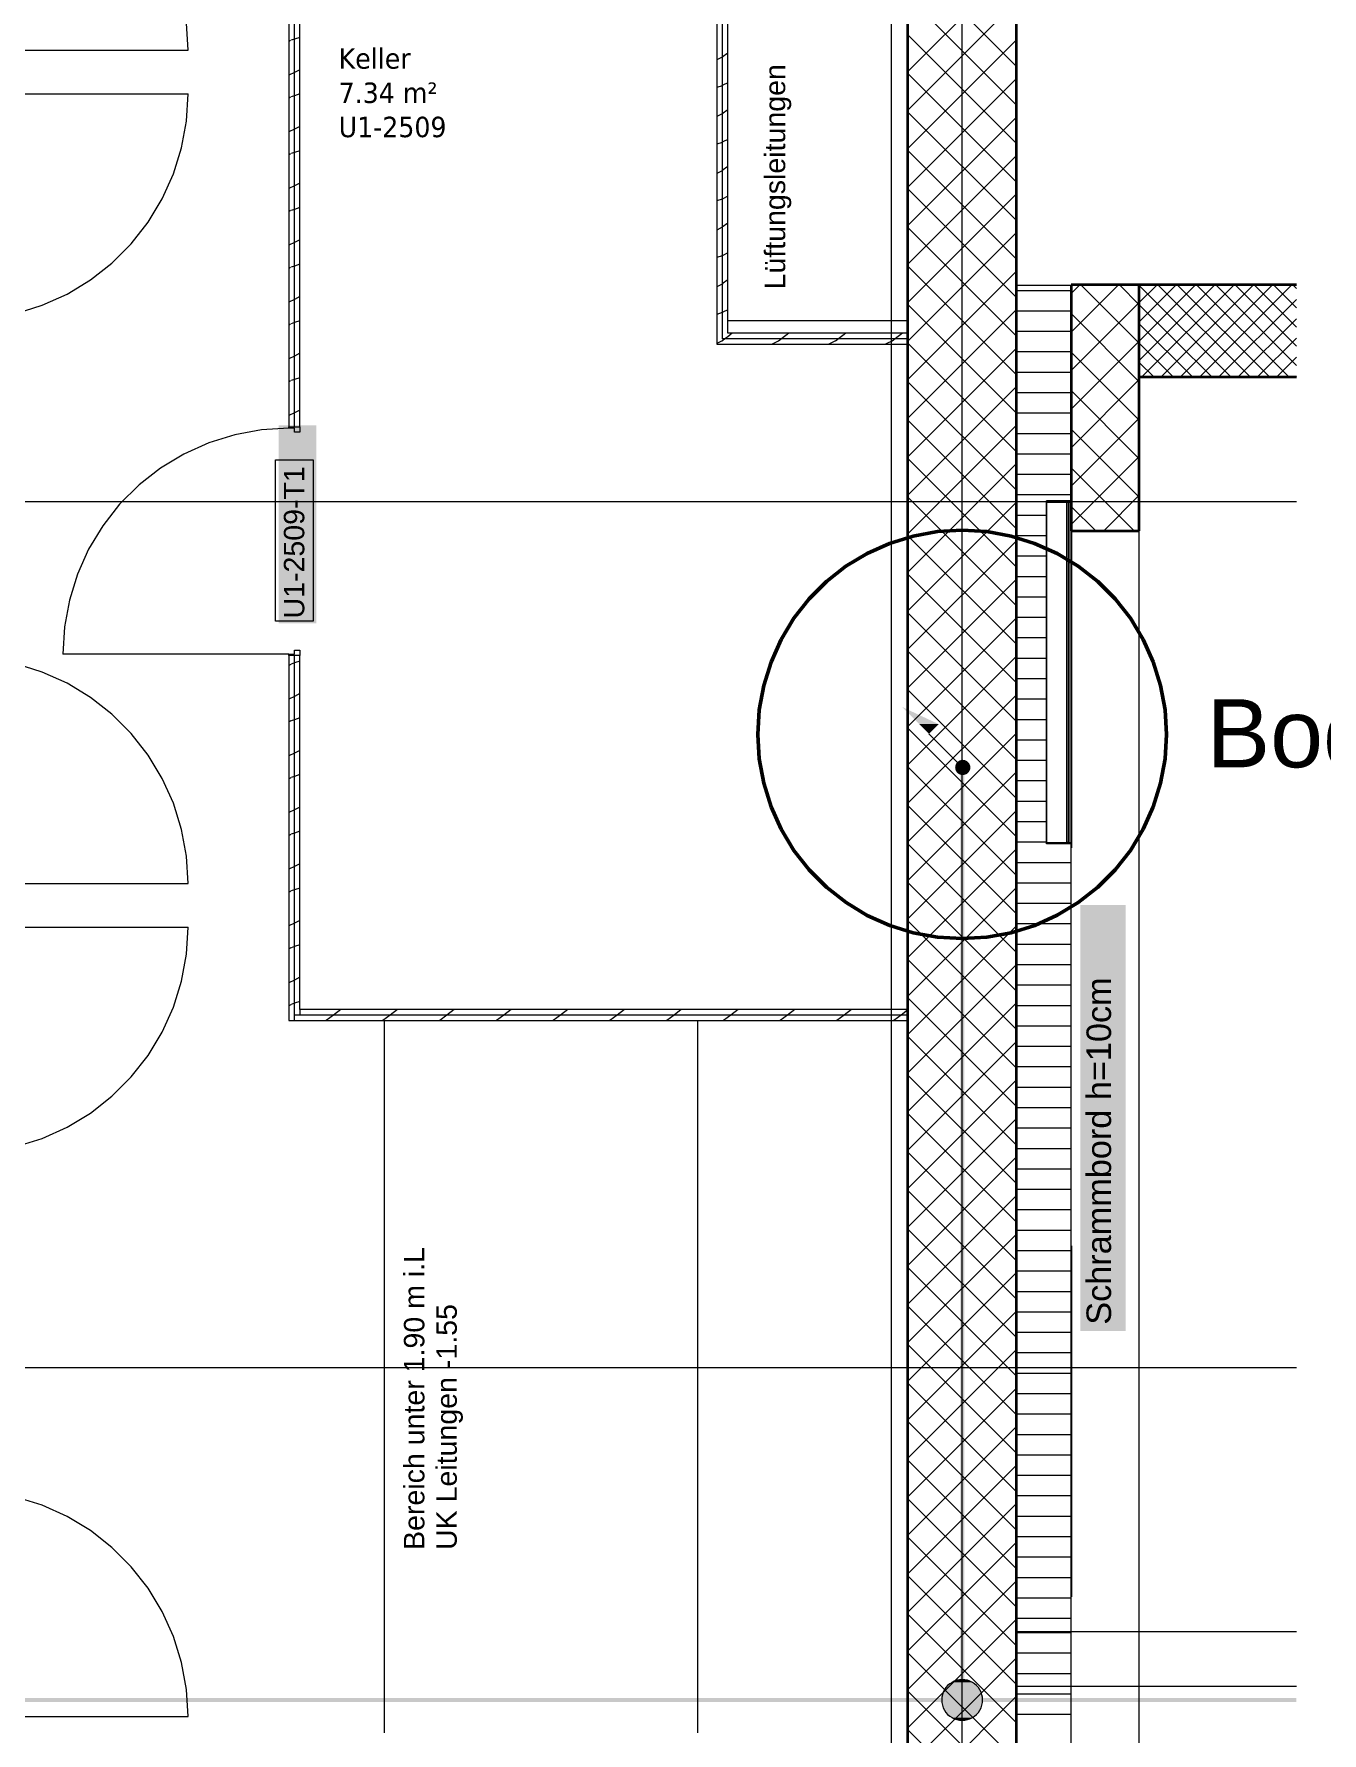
# Model space of a CAD drawing. Extents: x -1067 to 23308, y -6822 to 57810.
# Drawn here: x 106.2 to 200.7, y -101.1 to 23.7 of the extents above; entities that cross this region are included whole.
import ezdxf
from ezdxf.lldxf.tags import DXFTag

# ---------------------------------------------------------------- set-up
doc = ezdxf.new("R2010")
doc.units = 0
doc.layers.get('0').update_dxf_attribs({"lineweight": 13})
for name, color, linetype, lineweight in [('A-AREA-____-IDEN', 7, 'Continuous', 5), ('A-DETL-____-THIN', 7, 'Continuous', 9), ('A-DOOR-____-IDEN', 7, 'Continuous', 5), ('A-DOOR-FRAM-MCUT', 7, 'Continuous', 9), ('A-DOOR-OPNG-OTLN', 7, 'Continuous', 9), ('A-FLOR-____-MCUT', 7, 'Continuous', 35), ('A-FLOR-____-OTLN', 7, 'Continuous', 9), ('A-FLOR-____-OVHD', 7, 'Strichpunkt - Fein', 9), ('A-WALL-____-MCUT', 7, 'Continuous', 35), ('A-WALL-____-PATT', 7, 'Continuous', 35), ('A-WALL-FNSH-MCUT', 7, 'Continuous', 35), ('E-LITE-EQPM-OTLN', 7, 'Continuous', 9), ('S-COLS-____-MCUT', 7, 'Continuous', 35), ('S-COLS-____-OTLN', 7, 'Continuous', 9), ('S-GRID-____-OTLN', 7, 'Continuous', 5), ('Text', 7, 'Continuous', 5)]:
    doc.layers.add(name, color=color, linetype=linetype, lineweight=lineweight)
for name, color, linetype, lineweight, true_color in [('A-DETL-____-OTLN', 5, 'Continuous', 9, 0x0000ff), ('EL01_WAN_Blitzschutz Text', 1, 'Continuous', 13, 0xff0000), ('EL01_WAN_Leitung_Potentialausgleich', 1, 'fein_strichliert', 13, 0xff0000)]:
    doc.layers.add(name, color=color, linetype=linetype, lineweight=lineweight, true_color=true_color)
doc.styles.get("Standard").update_dxf_attribs({"font": 'arial.ttf'})
tags = doc.linetypes.add('_Rasterlinie_', pattern=[0.375, 0.2, -0.05, 0.075, -0.05]).pattern_tags.tags
tags[10:11] = [DXFTag(74, 4), DXFTag(75, 0), DXFTag(340, '0'), DXFTag(46, 1.0), DXFTag(50, 0.0), DXFTag(44, 0.0), DXFTag(45, 0.0)]
tags[8:9] = [DXFTag(74, 4), DXFTag(75, 0), DXFTag(340, '0'), DXFTag(46, 1.0), DXFTag(50, 0.0), DXFTag(44, 0.0), DXFTag(45, 0.0)]
tags[6:7] = [DXFTag(74, 4), DXFTag(75, 0), DXFTag(340, '0'), DXFTag(46, 1.0), DXFTag(50, 0.0), DXFTag(44, 0.0), DXFTag(45, 0.0)]
tags[4:5] = [DXFTag(74, 4), DXFTag(75, 0), DXFTag(340, '0'), DXFTag(46, 1.0), DXFTag(50, 0.0), DXFTag(44, 0.0), DXFTag(45, 0.0)]
tags = doc.linetypes.add('fein_strichliert', pattern=[4, 1, -2, 1]).pattern_tags.tags
tags[8:9] = [DXFTag(74, 4), DXFTag(75, 0), DXFTag(340, '0'), DXFTag(46, 0.0), DXFTag(50, 0.0), DXFTag(44, 0.0), DXFTag(45, 0.0)]
tags[6:7] = [DXFTag(74, 4), DXFTag(75, 0), DXFTag(340, '0'), DXFTag(46, 0.0), DXFTag(50, 0.0), DXFTag(44, 0.0), DXFTag(45, 0.0)]
tags[4:5] = [DXFTag(74, 4), DXFTag(75, 0), DXFTag(340, '0'), DXFTag(46, 0.0), DXFTag(50, 0.0), DXFTag(44, 0.0), DXFTag(45, 0.0)]
tags = doc.linetypes.add('Gestrichelt', pattern=[0.1, 0.05, -0.05]).pattern_tags.tags
tags[6:7] = [DXFTag(74, 4), DXFTag(75, 0), DXFTag(340, '0'), DXFTag(46, 1.0), DXFTag(50, 0.0), DXFTag(44, 0.0), DXFTag(45, 0.0)]
tags[4:5] = [DXFTag(74, 4), DXFTag(75, 0), DXFTag(340, '0'), DXFTag(46, 1.0), DXFTag(50, 0.0), DXFTag(44, 0.0), DXFTag(45, 0.0)]
tags = doc.linetypes.add('Strichpunkt - Fein', pattern=[0.2, 0.1, -0.05, 0, -0.05]).pattern_tags.tags
tags[10:11] = [DXFTag(74, 4), DXFTag(75, 0), DXFTag(340, '0'), DXFTag(46, 1.0), DXFTag(50, 0.0), DXFTag(44, 0.0), DXFTag(45, 0.0)]
tags[8:9] = [DXFTag(74, 4), DXFTag(75, 0), DXFTag(340, '0'), DXFTag(46, 1.0), DXFTag(50, 0.0), DXFTag(44, 0.0), DXFTag(45, 0.0)]
tags[6:7] = [DXFTag(74, 4), DXFTag(75, 0), DXFTag(340, '0'), DXFTag(46, 1.0), DXFTag(50, 0.0), DXFTag(44, 0.0), DXFTag(45, 0.0)]
tags[4:5] = [DXFTag(74, 4), DXFTag(75, 0), DXFTag(340, '0'), DXFTag(46, 1.0), DXFTag(50, 0.0), DXFTag(44, 0.0), DXFTag(45, 0.0)]

# ---------------------------------------------------------------- blocks, each defined once
blk = doc.blocks.new('Referenz-A0UJ2E68XE', base_point=(-1062.18, -175.86))
at = {"layer": 'A-DETL-____-OTLN', "color": 0, "linetype": 'Gestrichelt', "ltscale": 0.13}
for p, q in [((169.1, 25.68), (169.1, 2.68)), ((157.1, 2.68), (170.3, 2.68)), ((131.9, -48.73), (131.9, -101.05)), ((154.9, -101.05), (154.9, -48.73))]:
    blk.add_line(p, q, dxfattribs=at)
at = {"layer": 'A-DETL-____-THIN', "color": 0, "linetype": 'Continuous', "ltscale": 0.13}
blk.add_line((187.3, 5.29), (187.3, -1.48), dxfattribs=at)
at = {"layer": 'A-DOOR-____-IDEN', "color": 0, "linetype": 'Continuous', "ltscale": 0.13}
for p, q in [((123.91, -19.41), (123.91, -7.57)), ((123.91, -7.57), (126.69, -7.57)), ((126.69, -7.57), (126.69, -19.41)), ((126.69, -19.41), (123.91, -19.41))]:
    blk.add_line(p, q, dxfattribs=at)
at = {"layer": 'A-DOOR-____-IDEN', "color": 7, "linetype": 'Continuous', "ltscale": 0.13, "true_color": 0xffffff}
for points in [[(124.16, -19.58), (126.91, -19.58), (124.16, -5.04)], [(126.91, -19.58), (124.16, -5.04), (126.91, -5.04)]]:
    blk.add_solid(points, dxfattribs=at)
at = {"layer": 'A-DOOR-FRAM-MCUT', "color": 0, "linetype": 'Continuous', "ltscale": 0.13}
for p, q in [((124.9, -5.13), (125.7, -5.13)), ((124.9, -5.23), (124.9, -5.13)), ((125.3, -5.23), (124.9, -5.23)), ((125.3, -5.53), (125.3, -5.23)), ((125.7, -5.53), (125.3, -5.53)), ((125.7, -5.13), (125.7, -5.53)), ((124.9, -21.83), (125.3, -21.83)), ((124.9, -21.93), (124.9, -21.83)), ((125.7, -21.93), (124.9, -21.93)), ((125.3, -21.53), (125.7, -21.53)), ((125.3, -21.83), (125.3, -21.53)), ((125.7, -21.53), (125.7, -21.93))]:
    blk.add_line(p, q, dxfattribs=at)
at = {"layer": 'A-DOOR-OPNG-OTLN', "color": 0, "linetype": 'Continuous', "ltscale": 0.13}
for p, q in [((117.5, 22.51), (117.38, 24.51)), ((100.9, 22.51), (117.5, 22.51)), ((100.9, 19.31), (117.5, 19.31)), ((117.38, 17.31), (117.5, 19.31)), ((117.02, 15.34), (117.38, 17.31)), ((116.42, 13.43), (117.02, 15.34)), ((115.6, 11.6), (116.42, 13.43)), ((114.56, 9.88), (115.6, 11.6)), ((113.33, 8.3), (114.56, 9.88)), ((111.91, 6.89), (113.33, 8.3)), ((110.33, 5.65), (111.91, 6.89)), ((108.62, 4.61), (110.33, 5.65)), ((104.88, 3.19), (106.79, 3.79)), ((106.79, 3.79), (108.62, 4.61)), ((120.93, -5.72), (119.02, -6.31)), ((122.9, -5.36), (120.93, -5.72)), ((124.9, -5.23), (122.9, -5.36)), ((117.19, -7.14), (115.47, -8.17)), ((119.02, -6.31), (117.19, -7.14)), ((115.47, -8.17), (113.9, -9.41)), ((113.9, -9.41), (112.48, -10.83)), ((112.48, -10.83), (111.24, -12.4)), ((111.24, -12.4), (110.2, -14.12)), ((110.2, -14.12), (109.38, -15.95)), ((109.38, -15.95), (108.79, -17.86)), ((108.79, -17.86), (108.42, -19.83)), ((108.42, -19.83), (108.3, -21.83)), ((124.9, -21.83), (108.3, -21.83)), ((106.79, -23.15), (104.88, -22.55)), ((108.62, -23.97), (106.79, -23.15)), ((110.33, -25.01), (108.62, -23.97)), ((111.91, -26.24), (110.33, -25.01)), ((113.33, -27.66), (111.91, -26.24)), ((114.56, -29.24), (113.33, -27.66)), ((115.6, -30.96), (114.56, -29.24)), ((116.42, -32.78), (115.6, -30.96)), ((117.02, -34.7), (116.42, -32.78)), ((117.38, -36.67), (117.02, -34.7)), ((117.5, -38.67), (117.38, -36.67)), ((100.9, -38.67), (117.5, -38.67)), ((100.9, -41.87), (117.5, -41.87)), ((117.38, -43.87), (117.5, -41.87)), ((117.02, -45.84), (117.38, -43.87)), ((116.42, -47.76), (117.02, -45.84)), ((115.6, -49.58), (116.42, -47.76)), ((114.56, -51.3), (115.6, -49.58)), ((113.33, -52.88), (114.56, -51.3)), ((111.91, -54.29), (113.33, -52.88)), ((110.33, -55.53), (111.91, -54.29)), ((108.62, -56.57), (110.33, -55.53)), ((106.79, -57.39), (108.62, -56.57)), ((104.88, -57.99), (106.79, -57.39)), ((106.79, -84.33), (104.88, -83.73)), ((108.62, -85.15), (106.79, -84.33)), ((110.33, -86.19), (108.62, -85.15)), ((111.91, -87.43), (110.33, -86.19)), ((113.33, -88.84), (111.91, -87.43)), ((114.56, -90.42), (113.33, -88.84)), ((115.6, -92.14), (114.56, -90.42)), ((116.42, -93.97), (115.6, -92.14)), ((117.02, -95.88), (116.42, -93.97)), ((117.38, -97.85), (117.02, -95.88)), ((117.5, -99.85), (117.38, -97.85)), ((100.9, -99.85), (117.5, -99.85))]:
    blk.add_line(p, q, dxfattribs=at)
at = {"layer": 'A-FLOR-____-MCUT', "color": 0, "linetype": 'Continuous', "ltscale": 0.35}
for p, q in [((198.84, 5.29), (187.3, 5.29)), ((187.3, -1.48), (198.84, -1.48))]:
    blk.add_line(p, q, dxfattribs=at)
at = {"layer": 'A-FLOR-____-OTLN', "color": 0, "linetype": 'Continuous', "ltscale": 0.13}
for p, q in [((187.3, 3.99), (188.61, 5.29)), ((187.3, 2.57), (190.02, 5.29)), ((187.3, 1.16), (191.44, 5.29)), ((187.3, -0.26), (192.85, 5.29)), ((194.03, -1.48), (187.3, 5.24)), ((187.49, -1.48), (194.27, 5.29)), ((195.44, -1.48), (188.67, 5.29)), ((188.91, -1.48), (195.68, 5.29)), ((196.86, -1.48), (190.08, 5.29)), ((190.32, -1.48), (197.09, 5.29)), ((198.27, -1.48), (191.5, 5.29)), ((191.74, -1.48), (198.51, 5.29)), ((198.84, -0.64), (192.91, 5.29)), ((198.84, 0.78), (194.33, 5.29)), ((198.84, 2.19), (195.74, 5.29)), ((198.84, 3.6), (197.16, 5.29)), ((198.84, 5.02), (198.57, 5.29)), ((192.62, -1.48), (187.3, 3.83)), ((193.15, -1.48), (198.84, 4.21)), ((194.56, -1.48), (198.84, 2.8)), ((191.2, -1.48), (187.3, 2.42)), ((195.98, -1.48), (198.84, 1.38)), ((189.79, -1.48), (187.3, 1)), ((188.37, -1.48), (187.3, -0.41)), ((197.39, -1.48), (198.84, -0.03)), ((198.81, -1.48), (198.84, -1.44))]:
    blk.add_line(p, q, dxfattribs=at)
at = {"layer": 'A-FLOR-____-OVHD', "color": 0, "linetype": 'Strichpunkt - Fein', "ltscale": 0.13}
for p, q in [((169.1, 85.78), (169.1, -172.39)), ((198.84, -93.62), (178.3, -93.62)), ((178.3, -97.62), (198.84, -97.62))]:
    blk.add_line(p, q, dxfattribs=at)
at = {"layer": 'A-WALL-____-MCUT', "color": 0, "linetype": 'Continuous', "ltscale": 0.35}
for p, q in [((178.3, -172.39), (178.3, 86.03)), ((170.3, 26.08), (170.3, -48.33)), ((170.3, -48.33), (170.3, -172.39))]:
    blk.add_line(p, q, dxfattribs=at)
at = {"layer": 'A-WALL-____-MCUT', "color": 0, "linetype": 'Continuous', "lineweight": 9, "ltscale": 0.13}
for p, q in [((125.3, -5.13), (125.3, 40.48)), ((156.7, 25.68), (156.7, 1.33)), ((182.3, 5.24), (178.3, 5.24)), ((182.3, -172.39), (182.3, 5.24)), ((170.3, 1.33), (156.7, 1.33)), ((125.3, -48.73), (125.3, -21.93)), ((170.3, -48.33), (125.3, -48.33)), ((125.7, -47.93), (125.7, -48.33))]:
    blk.add_line(p, q, dxfattribs=at)
at = {"layer": 'A-WALL-____-PATT', "color": 0, "linetype": 'Continuous', "lineweight": 9, "ltscale": 0.13}
for p, q in [((178.3, 21.32), (170.3, 29.32)), ((170.3, 20.93), (178.3, 28.93)), ((178.3, 18.49), (170.3, 26.49)), ((170.3, 18.1), (178.3, 26.1)), ((125.02, 23.23), (124.9, 23.15)), ((125.3, 23.33), (125.06, 23.25)), ((125.7, 23.46), (125.3, 23.33)), ((178.3, 15.66), (170.3, 23.66)), ((170.3, 15.27), (178.3, 23.27)), ((156.7, 22), (156.3, 21.8)), ((156.7, 22.01), (156.68, 21.99)), ((157.1, 22.31), (156.7, 22.01)), ((156.75, 22.03), (156.7, 22)), ((125.3, 20.88), (124.9, 20.68)), ((125.7, 21.08), (125.3, 20.88)), ((157.1, 20.12), (156.75, 19.94)), ((178.3, 12.83), (170.3, 20.83)), ((170.3, 12.44), (178.3, 20.44)), ((125.02, 19.07), (124.9, 18.98)), ((125.3, 19.16), (125.06, 19.08)), ((125.7, 19.3), (125.3, 19.16)), ((156.7, 19.91), (156.3, 19.78)), ((156.71, 19.92), (156.7, 19.91)), ((156.7, 17.84), (156.3, 17.64)), ((156.7, 17.84), (156.68, 17.82)), ((157.1, 18.14), (156.7, 17.84)), ((156.75, 17.86), (156.7, 17.84)), ((178.3, 10), (170.3, 18)), ((170.3, 9.61), (178.3, 17.61)), ((125.3, 16.72), (124.9, 16.52)), ((125.7, 16.92), (125.3, 16.72)), ((125.3, 15), (125.06, 14.92)), ((125.7, 15.13), (125.3, 15)), ((156.7, 15.75), (156.3, 15.61)), ((156.71, 15.75), (156.7, 15.75)), ((157.1, 15.96), (156.75, 15.78)), ((178.3, 7.17), (170.3, 15.17)), ((125.02, 14.9), (124.9, 14.82)), ((157.1, 13.98), (156.7, 13.68)), ((170.3, 6.78), (178.3, 14.78)), ((125.3, 12.55), (124.9, 12.35)), ((125.7, 12.75), (125.3, 12.55)), ((156.7, 13.67), (156.3, 13.47)), ((156.7, 13.68), (156.68, 13.66)), ((156.75, 13.7), (156.7, 13.67)), ((156.7, 11.58), (156.3, 11.45)), ((156.71, 11.59), (156.7, 11.58)), ((157.1, 11.79), (156.74, 11.61)), ((178.3, 4.35), (170.3, 12.35)), ((170.3, 3.96), (178.3, 11.96)), ((125.02, 10.74), (124.9, 10.65)), ((125.3, 10.83), (125.06, 10.75)), ((125.7, 10.97), (125.3, 10.83)), ((156.7, 9.51), (156.3, 9.31)), ((156.7, 9.51), (156.68, 9.49)), ((157.1, 9.81), (156.7, 9.51)), ((156.74, 9.53), (156.7, 9.51)), ((178.3, 1.52), (170.3, 9.52)), ((170.3, 1.13), (178.3, 9.13)), ((125.3, 8.39), (124.9, 8.19)), ((125.7, 8.59), (125.3, 8.39)), ((157.1, 7.63), (156.74, 7.45)), ((125.02, 6.57), (124.9, 6.49)), ((125.3, 6.67), (125.06, 6.59)), ((125.7, 6.8), (125.3, 6.67)), ((156.7, 7.42), (156.3, 7.29)), ((156.71, 7.42), (156.7, 7.42)), ((178.3, -1.31), (170.3, 6.69)), ((170.3, -1.7), (178.3, 6.3)), ((156.7, 5.34), (156.3, 5.14)), ((156.7, 5.35), (156.68, 5.33)), ((157.1, 5.65), (156.7, 5.35)), ((156.74, 5.37), (156.7, 5.34)), ((125.3, 4.22), (124.9, 4.02)), ((125.7, 4.42), (125.3, 4.22)), ((178.3, -4.14), (170.3, 3.86)), ((178.3, 4.88), (182.3, 4.88)), ((125.3, 2.51), (125.06, 2.42)), ((125.7, 2.64), (125.3, 2.51)), ((156.7, 3.25), (156.3, 3.12)), ((156.71, 3.26), (156.7, 3.25)), ((157.1, 3.46), (156.74, 3.28)), ((170.3, -4.53), (178.3, 3.47)), ((178.3, 3.38), (182.3, 3.38)), ((125.02, 2.41), (124.9, 2.32)), ((156.9, 1.33), (156.71, 1.18)), ((157.1, 1.48), (156.9, 1.33)), ((157.43, 1.73), (157.11, 1.48)), ((161.06, 1.33), (160.84, 1.16)), ((161.59, 1.73), (161.06, 1.33)), ((165.23, 1.33), (165.01, 1.16)), ((165.76, 1.73), (165.23, 1.33)), ((169.39, 1.33), (169.18, 1.16)), ((169.92, 1.73), (169.39, 1.33)), ((178.3, 1.88), (182.3, 1.88)), ((125.3, 0.06), (124.9, -0.14)), ((125.7, 0.26), (125.3, 0.06)), ((156.7, 1.18), (156.3, 0.98)), ((156.7, 1.18), (156.68, 1.16)), ((156.74, 1.2), (156.71, 1.18)), ((160.91, 1.2), (160.36, 0.93)), ((165.07, 1.2), (164.53, 0.93)), ((169.24, 1.2), (168.69, 0.93)), ((178.3, -6.97), (170.3, 1.03)), ((170.3, -7.36), (178.3, 0.64)), ((178.3, 0.38), (182.3, 0.38)), ((178.3, -1.12), (182.3, -1.12)), ((125.02, -1.75), (124.9, -1.84)), ((125.3, -1.66), (125.06, -1.74)), ((125.7, -1.53), (125.3, -1.66)), ((178.3, -9.8), (170.3, -1.8)), ((170.3, -10.19), (178.3, -2.19)), ((178.3, -2.62), (182.3, -2.62)), ((125.3, -4.11), (124.9, -4.31)), ((125.7, -3.91), (125.3, -4.11)), ((178.3, -12.63), (170.3, -4.63)), ((178.3, -4.12), (182.3, -4.12)), ((170.3, -13.01), (178.3, -5.01)), ((178.3, -5.62), (182.3, -5.62)), ((178.3, -15.45), (170.3, -7.45)), ((178.3, -7.12), (182.3, -7.12)), ((170.3, -15.84), (178.3, -7.84)), ((178.3, -8.62), (182.3, -8.62)), ((178.3, -18.28), (170.3, -10.28)), ((170.3, -18.67), (178.3, -10.67)), ((178.3, -10.12), (182.3, -10.12)), ((178.3, -11.62), (180.5, -11.62)), ((178.3, -21.11), (170.3, -13.11)), ((170.3, -21.5), (178.3, -13.5)), ((178.3, -13.12), (180.5, -13.12)), ((178.3, -14.62), (180.5, -14.62)), ((178.3, -23.94), (170.3, -15.94)), ((178.3, -16.12), (180.5, -16.12)), ((170.3, -24.33), (178.3, -16.33)), ((178.3, -17.62), (180.5, -17.62)), ((178.3, -26.77), (170.3, -18.77)), ((170.3, -27.16), (178.3, -19.16)), ((178.3, -19.12), (180.5, -19.12)), ((178.3, -20.62), (180.5, -20.62)), ((125.7, -22.35), (125.3, -22.48)), ((178.3, -29.6), (170.3, -21.6)), ((170.3, -29.99), (178.3, -21.99)), ((178.3, -22.12), (180.5, -22.12)), ((125.03, -22.58), (124.9, -22.67)), ((125.3, -22.48), (125.06, -22.57)), ((178.3, -23.62), (180.5, -23.62)), ((125.3, -24.93), (124.9, -25.13)), ((125.7, -24.73), (125.3, -24.93)), ((178.3, -32.42), (170.3, -24.42)), ((170.3, -32.81), (178.3, -24.81)), ((178.3, -25.12), (180.5, -25.12)), ((125.03, -26.74), (124.9, -26.83)), ((125.3, -26.65), (125.06, -26.73)), ((125.7, -26.51), (125.3, -26.65)), ((178.3, -35.25), (170.3, -27.25)), ((178.3, -26.62), (180.5, -26.62)), ((170.3, -35.64), (178.3, -27.64)), ((178.3, -28.12), (180.5, -28.12)), ((125.3, -29.1), (124.9, -29.3)), ((125.7, -28.9), (125.3, -29.1)), ((178.3, -29.62), (180.5, -29.62)), ((125.03, -30.91), (124.9, -31)), ((125.3, -30.81), (125.06, -30.89)), ((125.7, -30.68), (125.3, -30.81)), ((178.3, -38.08), (170.3, -30.08)), ((170.3, -38.47), (178.3, -30.47)), ((178.3, -31.12), (180.5, -31.12)), ((125.3, -33.26), (124.9, -33.46)), ((125.7, -33.06), (125.3, -33.26)), ((178.3, -40.91), (170.3, -32.91)), ((170.3, -41.3), (178.3, -33.3)), ((178.3, -32.62), (180.5, -32.62)), ((125.7, -34.84), (125.3, -34.98)), ((178.3, -34.12), (180.5, -34.12)), ((125.03, -35.07), (124.9, -35.16)), ((125.3, -34.98), (125.06, -35.06)), ((178.3, -43.74), (170.3, -35.74)), ((170.3, -44.13), (178.3, -36.13)), ((178.3, -35.62), (180.5, -35.62)), ((125.7, -37.23), (125.3, -37.43)), ((178.3, -37.12), (182.3, -37.12)), ((125.3, -37.43), (124.9, -37.63)), ((178.3, -46.57), (170.3, -38.57)), ((178.3, -38.62), (182.3, -38.62)), ((125.03, -39.24), (124.9, -39.33)), ((125.3, -39.14), (125.06, -39.22)), ((125.7, -39.01), (125.3, -39.14)), ((170.3, -46.96), (178.3, -38.96)), ((178.3, -40.12), (182.3, -40.12)), ((125.3, -41.59), (124.9, -41.79)), ((125.7, -41.39), (125.3, -41.59)), ((178.3, -49.39), (170.3, -41.39)), ((170.3, -49.78), (178.3, -41.78)), ((178.3, -41.62), (182.3, -41.62)), ((125.03, -43.4), (124.9, -43.49)), ((125.3, -43.31), (125.06, -43.39)), ((125.7, -43.17), (125.3, -43.31)), ((178.3, -43.12), (182.3, -43.12)), ((178.3, -52.22), (170.3, -44.22)), ((170.3, -52.61), (178.3, -44.61)), ((178.3, -44.62), (182.3, -44.62)), ((125.3, -45.76), (124.9, -45.96)), ((125.7, -45.56), (125.3, -45.76)), ((178.3, -46.12), (182.3, -46.12)), ((125.7, -47.34), (125.3, -47.47)), ((178.3, -55.05), (170.3, -47.05)), ((125.03, -47.57), (124.9, -47.66)), ((125.3, -47.47), (125.06, -47.55)), ((128.17, -48.33), (127.64, -48.73)), ((128.7, -47.93), (128.17, -48.33)), ((132.33, -48.33), (131.8, -48.73)), ((132.87, -47.93), (132.33, -48.33)), ((136.5, -48.33), (135.97, -48.73)), ((137.03, -47.93), (136.5, -48.33)), ((140.66, -48.33), (140.13, -48.73)), ((141.2, -47.93), (140.66, -48.33)), ((144.83, -48.33), (144.3, -48.73)), ((145.36, -47.93), (144.83, -48.33)), ((148.99, -48.33), (148.46, -48.73)), ((149.53, -47.93), (148.99, -48.33)), ((153.16, -48.33), (152.63, -48.73)), ((153.69, -47.93), (153.16, -48.33)), ((157.32, -48.33), (156.79, -48.73)), ((157.86, -47.93), (157.32, -48.33)), ((161.49, -48.33), (160.96, -48.73)), ((162.02, -47.93), (161.49, -48.33)), ((165.65, -48.33), (165.12, -48.73)), ((166.19, -47.93), (165.65, -48.33)), ((169.82, -48.33), (169.29, -48.73)), ((170.3, -47.97), (169.82, -48.33)), ((170.3, -55.44), (178.3, -47.44)), ((178.3, -47.62), (182.3, -47.62)), ((178.3, -57.88), (170.3, -49.88)), ((178.3, -49.12), (182.3, -49.12)), ((170.3, -58.27), (178.3, -50.27)), ((178.3, -50.62), (182.3, -50.62)), ((178.3, -52.12), (182.3, -52.12)), ((178.3, -60.71), (170.3, -52.71)), ((170.3, -61.1), (178.3, -53.1)), ((178.3, -53.62), (182.3, -53.62)), ((178.3, -63.54), (170.3, -55.54)), ((170.3, -63.93), (178.3, -55.93)), ((178.3, -55.12), (182.3, -55.12)), ((178.3, -56.62), (182.3, -56.62)), ((178.3, -66.37), (170.3, -58.37)), ((178.3, -58.12), (182.3, -58.12)), ((170.3, -66.75), (178.3, -58.75)), ((178.3, -59.62), (182.3, -59.62)), ((178.3, -61.12), (182.3, -61.12)), ((178.3, -69.19), (170.3, -61.19)), ((170.3, -69.58), (178.3, -61.58)), ((178.3, -62.62), (182.3, -62.62)), ((178.3, -72.02), (170.3, -64.02)), ((170.3, -72.41), (178.3, -64.41)), ((178.3, -64.12), (182.3, -64.12)), ((178.3, -65.62), (182.3, -65.62)), ((178.3, -74.85), (170.3, -66.85)), ((170.3, -75.24), (178.3, -67.24)), ((178.3, -67.12), (182.3, -67.12)), ((178.3, -68.62), (182.3, -68.62)), ((178.3, -77.68), (170.3, -69.68)), ((170.3, -78.07), (178.3, -70.07)), ((178.3, -70.12), (182.3, -70.12)), ((178.3, -71.62), (182.3, -71.62)), ((178.3, -80.51), (170.3, -72.51)), ((170.3, -80.9), (178.3, -72.9)), ((178.3, -73.12), (182.3, -73.12)), ((178.3, -74.62), (182.3, -74.62)), ((178.3, -83.34), (170.3, -75.34)), ((170.3, -83.73), (178.3, -75.73)), ((178.3, -76.12), (182.3, -76.12)), ((178.3, -86.16), (170.3, -78.16)), ((170.3, -86.55), (178.3, -78.55)), ((178.3, -77.62), (182.3, -77.62)), ((178.3, -79.12), (182.3, -79.12)), ((178.3, -88.99), (170.3, -80.99)), ((178.3, -80.62), (182.3, -80.62)), ((170.3, -89.38), (178.3, -81.38)), ((178.3, -82.12), (182.3, -82.12)), ((178.3, -91.82), (170.3, -83.82)), ((170.3, -92.21), (178.3, -84.21)), ((178.3, -83.62), (182.3, -83.62)), ((178.3, -85.12), (182.3, -85.12)), ((178.3, -94.65), (170.3, -86.65)), ((170.3, -95.04), (178.3, -87.04)), ((178.3, -86.62), (182.3, -86.62)), ((178.3, -88.12), (182.3, -88.12)), ((178.3, -97.48), (170.3, -89.48)), ((178.3, -89.62), (182.3, -89.62)), ((170.3, -97.87), (178.3, -89.87)), ((178.3, -100.31), (170.3, -92.31)), ((178.3, -91.12), (182.3, -91.12)), ((170.3, -100.7), (178.3, -92.7)), ((178.3, -92.62), (182.3, -92.62)), ((178.3, -93.67), (182.3, -93.67)), ((178.3, -103.13), (170.3, -95.13)), ((170.3, -103.52), (178.3, -95.52)), ((178.3, -95.17), (182.3, -95.17)), ((178.3, -96.67), (182.3, -96.67)), ((178.3, -105.96), (170.3, -97.96)), ((170.3, -106.35), (178.3, -98.35)), ((178.3, -98.17), (182.3, -98.17)), ((178.3, -99.67), (182.3, -99.67)), ((178.3, -108.79), (170.3, -100.79))]:
    blk.add_line(p, q, dxfattribs=at)
at = {"layer": 'A-WALL-FNSH-MCUT', "color": 0, "linetype": 'Continuous', "lineweight": 9, "ltscale": 0.13}
for p, q in [((124.9, 40.48), (124.9, -5.13)), ((125.7, -5.13), (125.7, 25.68)), ((156.3, 25.68), (156.3, 0.93)), ((157.1, 1.73), (157.1, 25.68)), ((170.3, 1.73), (157.1, 1.73)), ((156.3, 0.93), (170.3, 0.93)), ((124.9, -5.13), (125.7, -5.13)), ((124.9, -21.93), (124.9, -48.73)), ((125.7, -21.93), (124.9, -21.93)), ((125.7, -47.93), (125.7, -21.93)), ((170.3, -47.93), (125.7, -47.93)), ((124.9, -48.73), (170.3, -48.73))]:
    blk.add_line(p, q, dxfattribs=at)
at = {"layer": 'E-LITE-EQPM-OTLN', "color": 0, "linetype": 'Continuous', "ltscale": 0.13}
for p, q in [((182.3, -10.57), (180.5, -10.57)), ((180.5, -10.67), (180.5, -10.57)), ((180.5, -10.57), (182.3, -10.57)), ((180.5, -35.77), (180.5, -10.57)), ((180.5, -10.67), (181.98, -10.67)), ((180.5, -35.67), (180.5, -10.67)), ((182.34, -10.67), (180.5, -10.67)), ((180.5, -35.67), (180.5, -10.67)), ((180.5, -10.67), (180.5, -35.67)), ((181.98, -10.67), (182.14, -10.67)), ((181.98, -35.67), (181.98, -10.67)), ((181.98, -10.67), (181.98, -35.67)), ((181.98, -10.67), (182.14, -10.67)), ((181.98, -10.67), (182.14, -10.67)), ((182.14, -10.67), (182.34, -10.67)), ((182.14, -35.67), (182.14, -10.67)), ((182.14, -10.67), (182.14, -35.67)), ((182.34, -10.27), (182.3, -10.27)), ((182.3, -10.57), (182.3, -10.27)), ((182.3, -10.27), (182.34, -10.27)), ((182.3, -10.27), (182.3, -36.06)), ((182.3, -10.67), (182.3, -10.57)), ((182.3, -35.77), (182.3, -10.57)), ((182.3, -10.57), (182.3, -10.67)), ((182.3, -35.67), (182.3, -10.67)), ((182.3, -10.67), (182.3, -35.67)), ((182.34, -36.06), (182.34, -10.27)), ((182.34, -10.27), (182.34, -10.67)), ((182.34, -35.67), (182.34, -10.67)), ((182.34, -10.67), (182.34, -35.67)), ((182.34, -35.67), (182.34, -10.67)), ((180.5, -35.67), (181.98, -35.67)), ((180.5, -35.77), (180.5, -35.67)), ((180.5, -35.67), (182.34, -35.67)), ((182.3, -35.77), (180.5, -35.77)), ((182.3, -35.77), (180.5, -35.77)), ((181.98, -35.67), (182.14, -35.67)), ((182.14, -35.67), (181.98, -35.67)), ((181.98, -35.67), (182.14, -35.67)), ((182.14, -35.67), (182.34, -35.67)), ((182.3, -35.77), (182.3, -35.67)), ((182.3, -35.67), (182.3, -35.77)), ((182.3, -36.06), (182.3, -35.77)), ((182.34, -36.06), (182.3, -36.06)), ((182.34, -36.06), (182.3, -36.06)), ((182.34, -35.67), (182.34, -36.06)), ((182.34, -65.27), (182.3, -65.27)), ((182.3, -65.27), (182.34, -65.27)), ((182.3, -65.67), (182.34, -65.67)), ((182.34, -65.67), (182.3, -65.67)), ((182.34, -91.06), (182.34, -65.27)), ((182.34, -65.27), (182.34, -65.67)), ((182.34, -90.67), (182.34, -65.67)), ((182.34, -65.67), (182.34, -90.67)), ((182.34, -90.67), (182.34, -65.67)), ((182.3, -90.67), (182.34, -90.67)), ((182.3, -90.67), (182.34, -90.67)), ((182.34, -91.06), (182.3, -91.06)), ((182.34, -91.06), (182.3, -91.06)), ((182.34, -90.67), (182.34, -91.06))]:
    blk.add_line(p, q, dxfattribs=at)
at = {"layer": 'S-COLS-____-MCUT', "color": 0, "linetype": 'Continuous', "ltscale": 0.35}
for p, q in [((187.3, 5.29), (182.3, 5.29)), ((182.3, 5.29), (182.3, -10.27)), ((187.3, -12.77), (187.3, 5.29)), ((182.3, -10.27), (182.3, -10.57)), ((182.3, -10.57), (182.3, -10.67)), ((182.3, -10.67), (182.3, -12.77)), ((182.3, -12.77), (182.34, -12.77)), ((182.34, -12.77), (187.3, -12.77))]:
    blk.add_line(p, q, dxfattribs=at)
at = {"layer": 'S-COLS-____-OTLN', "color": 0, "linetype": 'Continuous', "ltscale": 0.13}
for p, q in [((182.3, 4.64), (182.95, 5.29)), ((182.3, 1.81), (185.78, 5.29)), ((187.3, 1), (183.01, 5.29)), ((187.3, 3.83), (185.84, 5.29)), ((182.3, -1.01), (187.3, 3.99)), ((187.3, -1.83), (182.3, 3.17)), ((182.3, -3.84), (187.3, 1.16)), ((187.3, -4.65), (182.3, 0.35)), ((182.3, -6.67), (187.3, -1.67)), ((187.3, -7.48), (182.3, -2.48)), ((182.3, -9.5), (187.3, -4.5)), ((187.3, -10.31), (182.3, -5.31)), ((182.34, -12.29), (187.3, -7.33)), ((186.93, -12.77), (182.3, -8.14)), ((184.11, -12.77), (182.34, -11.01)), ((184.69, -12.77), (187.3, -10.16)), ((187.3, -136.43), (187.3, -12.77))]:
    blk.add_line(p, q, dxfattribs=at)
at = {"layer": 'S-GRID-____-OTLN', "color": 0, "linetype": '_Rasterlinie_', "ltscale": 0.13}
for p, q in [((174.3, -172.39), (174.3, 546.38)), ((-117.1, -10.62), (198.84, -10.62)), ((-115.53, -74.22), (198.84, -74.22))]:
    blk.add_line(p, q, dxfattribs=at)
at = {"layer": 'Text', "color": 7, "linetype": 'Continuous', "ltscale": 0.13, "true_color": 0xffffff}
for points in [[(182.98, -71.52), (186.31, -71.52), (182.98, -40.24)], [(186.31, -71.52), (182.98, -40.24), (186.31, -40.24)]]:
    blk.add_solid(points, dxfattribs=at)
at = {"layer": 'A-AREA-____-IDEN', "color": 0, "linetype": 'Continuous', "ltscale": 0.13, "char_height": 1.5, "attachment_point": 1}
for s, insert in [('{\\W0.9;\\fVerdana;Keller}', (128.55, 22.66)), ('{\\W0.9;\\fVerdana;7.34 m²}', (128.55, 20.14)), ('{\\W0.9;\\fVerdana;U1-2509}', (128.55, 17.63))]:
    blk.add_mtext(s, dxfattribs=dict(at, insert=insert))
at = {"layer": 'A-DOOR-____-IDEN', "color": 0, "linetype": 'Continuous', "ltscale": 0.13, "insert": (124.53, -19.21), "char_height": 1.5, "attachment_point": 1, "rotation": 90}
blk.add_mtext('{\\fArial;U1-2509-T1}', dxfattribs=at)
at = {"layer": 'Text', "color": 0, "linetype": 'Continuous', "ltscale": 0.13, "attachment_point": 1, "rotation": 90}
for s, insert, char_height in [('{\\fArial;Lüftungsleitungen}', (159.82, 4.95), 1.5), ('{\\fArial;Schrammbord h=10cm}', (183.43, -71.07), 1.8), ('{\\fArial;Bereich unter 1.90 m i.L}', (133.34, -87.61), 1.5), ('{\\fArial;UK Leitungen -1.55}', (135.72, -87.61), 1.5)]:
    blk.add_mtext(s, dxfattribs=dict(at, insert=insert, char_height=char_height))
blk = doc.blocks.new('Steigleitung_nach oben-A0UJ2E6CXE', base_point=(169.9, -30.71))
at = {"color": 0, "linetype": 'ByBlock', "lineweight": -2, "ltscale": 0.13}
blk.add_line((171.87, -27.68), (173.95, -29.76), dxfattribs=at)
for points in [[(172.58, -26.97), (171.17, -26.97), (169.9, -25.71)], [(171.87, -27.68), (172.58, -26.97), (171.17, -26.97)], [(174.89, -30.01), (173.81, -30.01), (174.83, -29.87)], [(173.81, -30.01), (174.83, -29.87), (173.86, -29.87)], [(174.83, -29.87), (173.86, -29.87), (174.74, -29.76)], [(173.86, -29.87), (174.74, -29.76), (173.95, -29.76)], [(174.83, -29.87), (173.86, -29.87), (174.83, -29.87)], [(173.86, -29.87), (174.83, -29.87), (173.86, -29.87)], [(174.74, -29.76), (173.95, -29.76), (174.63, -29.67)], [(173.95, -29.76), (174.63, -29.67), (174.07, -29.67)], [(174.74, -29.76), (173.95, -29.76), (174.74, -29.76)], [(173.95, -29.76), (174.74, -29.76), (173.95, -29.76)], [(174.63, -29.67), (174.07, -29.67), (174.49, -29.61)], [(174.07, -29.67), (174.49, -29.61), (174.2, -29.61)], [(174.63, -29.67), (174.07, -29.67), (174.63, -29.67)], [(174.07, -29.67), (174.63, -29.67), (174.07, -29.67)], [(174.49, -29.61), (174.2, -29.61), (174.35, -29.59)], [(174.49, -29.61), (174.2, -29.61), (174.49, -29.61)], [(174.2, -29.61), (174.49, -29.61), (174.2, -29.61)], [(174.91, -30.15), (173.79, -30.15), (174.89, -30.01)], [(173.79, -30.15), (174.89, -30.01), (173.81, -30.01)], [(173.81, -30.3), (174.91, -30.15), (173.79, -30.15)], [(174.89, -30.01), (173.81, -30.01), (174.89, -30.01)], [(173.81, -30.01), (174.89, -30.01), (173.81, -30.01)], [(174.89, -30.3), (173.81, -30.3), (174.91, -30.15)], [(173.86, -30.43), (174.89, -30.3), (173.81, -30.3)], [(174.89, -30.3), (173.81, -30.3), (174.89, -30.3)], [(173.81, -30.3), (174.89, -30.3), (173.81, -30.3)], [(174.83, -30.43), (173.86, -30.43), (174.89, -30.3)], [(173.95, -30.55), (174.83, -30.43), (173.86, -30.43)], [(174.83, -30.43), (173.86, -30.43), (174.83, -30.43)], [(173.86, -30.43), (174.83, -30.43), (173.86, -30.43)], [(174.74, -30.55), (173.95, -30.55), (174.83, -30.43)], [(174.07, -30.64), (174.74, -30.55), (173.95, -30.55)], [(174.74, -30.55), (173.95, -30.55), (174.74, -30.55)], [(173.95, -30.55), (174.74, -30.55), (173.95, -30.55)], [(174.63, -30.64), (174.07, -30.64), (174.74, -30.55)], [(174.2, -30.69), (174.63, -30.64), (174.07, -30.64)], [(174.63, -30.64), (174.07, -30.64), (174.63, -30.64)], [(174.07, -30.64), (174.63, -30.64), (174.07, -30.64)], [(174.49, -30.69), (174.2, -30.69), (174.63, -30.64)], [(174.35, -30.71), (174.49, -30.69), (174.2, -30.69)], [(174.49, -30.69), (174.2, -30.69), (174.49, -30.69)], [(174.2, -30.69), (174.49, -30.69), (174.2, -30.69)]]:
    blk.add_solid(points, dxfattribs=at)
blk = doc.blocks.new('Bauteilbeschriftung-A0UJ2E6EXE', base_point=(192.25, -30.14))
at = {"color": 0, "linetype": 'ByBlock', "lineweight": -2, "ltscale": 0.13, "insert": (192.25, -25.14), "char_height": 5, "attachment_point": 1}
blk.add_mtext('{\\fArial;Bodenpfahl Armierungsanschluss }', dxfattribs=at)
blk = doc.blocks.new('Kreis-A0UJ2E7MXE', base_point=(159.31, -42.72))
at = {"color": 0, "linetype": 'ByBlock', "lineweight": -2, "ltscale": 0.5}
for p, q in [((168.98, -13.7), (167.33, -14.44)), ((170.71, -13.16), (168.98, -13.7)), ((172.5, -12.83), (170.71, -13.16)), ((174.3, -12.72), (172.5, -12.83)), ((176.11, -12.83), (174.3, -12.72)), ((177.89, -13.16), (176.11, -12.83)), ((179.62, -13.7), (177.89, -13.16)), ((181.27, -14.44), (179.62, -13.7)), ((167.33, -14.44), (165.78, -15.38)), ((182.82, -15.38), (181.27, -14.44)), ((165.78, -15.38), (164.36, -16.5)), ((184.25, -16.49), (182.82, -15.38)), ((164.36, -16.5), (163.08, -17.78)), ((185.53, -17.77), (184.25, -16.49)), ((163.08, -17.78), (161.96, -19.2)), ((186.65, -19.2), (185.53, -17.77)), ((161.96, -19.2), (161.02, -20.75)), ((187.59, -20.75), (186.65, -19.2)), ((161.02, -20.75), (160.28, -22.41)), ((188.33, -22.4), (187.59, -20.75)), ((160.28, -22.41), (159.74, -24.13)), ((188.87, -24.13), (188.33, -22.4)), ((159.74, -24.13), (159.41, -25.92)), ((189.2, -25.91), (188.87, -24.13)), ((159.41, -25.92), (159.31, -27.72)), ((189.31, -27.72), (189.2, -25.91)), ((159.31, -27.72), (159.41, -29.53)), ((189.2, -29.53), (189.31, -27.72)), ((159.41, -29.53), (159.74, -31.31)), ((188.87, -31.31), (189.2, -29.53)), ((159.74, -31.31), (160.28, -33.04)), ((188.33, -33.04), (188.87, -31.31)), ((160.28, -33.04), (161.02, -34.69)), ((187.59, -34.69), (188.33, -33.04)), ((161.02, -34.69), (161.96, -36.24)), ((186.65, -36.24), (187.59, -34.69)), ((161.96, -36.24), (163.08, -37.67)), ((185.53, -37.67), (186.65, -36.24)), ((163.08, -37.67), (164.36, -38.95)), ((184.25, -38.95), (185.53, -37.67)), ((164.36, -38.95), (165.79, -40.07)), ((182.83, -40.07), (184.25, -38.95)), ((165.79, -40.07), (167.34, -41.01)), ((167.34, -41.01), (168.99, -41.75)), ((179.63, -41.75), (181.28, -41)), ((181.28, -41), (182.83, -40.07)), ((168.99, -41.75), (170.72, -42.29)), ((170.72, -42.29), (172.5, -42.61)), ((176.11, -42.61), (177.9, -42.29)), ((177.9, -42.29), (179.63, -41.75)), ((172.5, -42.61), (174.31, -42.72)), ((174.31, -42.72), (176.11, -42.61))]:
    blk.add_line(p, q, dxfattribs=at)
blk = doc.blocks.new('Anschlusspunkt-A0UJ2E9IXE', base_point=(172.81, -100.12))
at = {"color": 0, "linetype": 'ByBlock', "lineweight": -2, "ltscale": 0.13}
for p, q in [((173.73, -97.24), (173.56, -97.33)), ((173.92, -97.18), (173.73, -97.24)), ((174.11, -97.14), (173.92, -97.18)), ((174.31, -97.12), (174.11, -97.14)), ((174.5, -97.14), (174.31, -97.12)), ((174.69, -97.18), (174.5, -97.14)), ((174.88, -97.24), (174.69, -97.18)), ((175.06, -97.33), (174.88, -97.24)), ((172.82, -98.43), (172.81, -98.62)), ((172.86, -98.24), (172.82, -98.43)), ((172.92, -98.05), (172.86, -98.24)), ((173.01, -97.87), (172.92, -98.05)), ((173.11, -97.71), (173.01, -97.87)), ((173.24, -97.56), (173.11, -97.71)), ((173.39, -97.43), (173.24, -97.56)), ((173.56, -97.33), (173.39, -97.43)), ((175.22, -97.43), (175.06, -97.33)), ((175.37, -97.56), (175.22, -97.43)), ((175.5, -97.71), (175.37, -97.56)), ((175.6, -97.87), (175.5, -97.71)), ((175.69, -98.05), (175.6, -97.87)), ((175.75, -98.24), (175.69, -98.05)), ((175.79, -98.43), (175.75, -98.24)), ((175.81, -98.62), (175.79, -98.43)), ((172.81, -98.62), (172.82, -98.82)), ((172.82, -98.82), (172.86, -99.01)), ((172.86, -99.01), (172.92, -99.2)), ((172.92, -99.2), (173.01, -99.37)), ((173.01, -99.37), (173.11, -99.54)), ((173.11, -99.54), (173.24, -99.68)), ((173.24, -99.68), (173.39, -99.81)), ((175.22, -99.81), (175.37, -99.68)), ((175.37, -99.68), (175.5, -99.54)), ((175.5, -99.54), (175.6, -99.37)), ((175.6, -99.37), (175.69, -99.2)), ((175.69, -99.2), (175.75, -99.01)), ((175.75, -99.01), (175.79, -98.82)), ((175.79, -98.82), (175.81, -98.62)), ((173.39, -99.81), (173.56, -99.92)), ((173.56, -99.92), (173.73, -100.01)), ((173.73, -100.01), (173.92, -100.07)), ((173.92, -100.07), (174.11, -100.11)), ((174.11, -100.11), (174.31, -100.12)), ((174.31, -100.12), (174.5, -100.11)), ((174.5, -100.11), (174.69, -100.07)), ((174.69, -100.07), (174.88, -100.01)), ((174.88, -100.01), (175.06, -99.92)), ((175.06, -99.92), (175.22, -99.81))]:
    blk.add_line(p, q, dxfattribs=at)
for points in [[(175.04, -97.32), (173.58, -97.32), (174.7, -97.18)], [(173.58, -97.32), (174.7, -97.18), (173.9, -97.18)], [(174.7, -97.18), (173.9, -97.18), (174.67, -97.17)], [(173.9, -97.18), (174.67, -97.17), (173.97, -97.17)], [(174.67, -97.17), (173.97, -97.17), (174.28, -97.12)], [(175.81, -98.62), (172.81, -98.62), (175.75, -98.24)], [(172.81, -98.62), (175.75, -98.24), (172.86, -98.24)], [(175.75, -98.23), (172.86, -98.23), (175.61, -97.88)], [(172.86, -98.23), (175.61, -97.88), (173, -97.88)], [(175.75, -98.24), (172.86, -98.24), (175.75, -98.23)], [(172.86, -98.24), (175.75, -98.23), (172.86, -98.23)], [(175.61, -97.88), (173, -97.88), (175.6, -97.87)], [(173, -97.88), (175.6, -97.87), (173.01, -97.87)], [(175.6, -97.87), (173.01, -97.87), (175.37, -97.57)], [(173.01, -97.87), (175.37, -97.57), (173.24, -97.57)], [(175.37, -97.57), (173.24, -97.57), (175.36, -97.55)], [(173.24, -97.57), (175.36, -97.55), (173.26, -97.55)], [(175.36, -97.55), (173.26, -97.55), (175.06, -97.33)], [(173.26, -97.55), (175.06, -97.33), (173.54, -97.33)], [(175.06, -97.33), (173.54, -97.33), (175.04, -97.32)], [(173.54, -97.33), (175.04, -97.32), (173.58, -97.32)], [(172.86, -99.01), (175.81, -98.62), (172.81, -98.62)], [(175.75, -99.01), (172.86, -99.01), (175.81, -98.62)], [(175.75, -99.02), (172.86, -99.02), (175.75, -99.01)], [(172.86, -99.02), (175.75, -99.01), (172.86, -99.01)], [(173, -99.37), (175.75, -99.02), (172.86, -99.02)], [(175.61, -99.37), (173, -99.37), (175.75, -99.02)], [(173.01, -99.38), (175.61, -99.37), (173, -99.37)], [(175.6, -99.38), (173.01, -99.38), (175.61, -99.37)], [(173.24, -99.68), (175.6, -99.38), (173.01, -99.38)], [(175.37, -99.68), (173.24, -99.68), (175.6, -99.38)], [(173.26, -99.69), (175.37, -99.68), (173.24, -99.68)], [(175.36, -99.69), (173.26, -99.69), (175.37, -99.68)], [(173.54, -99.92), (175.36, -99.69), (173.26, -99.69)], [(175.06, -99.92), (173.54, -99.92), (175.36, -99.69)], [(173.58, -99.93), (175.06, -99.92), (173.54, -99.92)], [(175.04, -99.93), (173.58, -99.93), (175.06, -99.92)], [(173.9, -100.07), (175.04, -99.93), (173.58, -99.93)], [(174.7, -100.07), (173.9, -100.07), (175.04, -99.93)], [(173.97, -100.08), (174.7, -100.07), (173.9, -100.07)], [(174.67, -100.08), (173.97, -100.08), (174.7, -100.07)], [(174.28, -100.12), (174.67, -100.08), (173.97, -100.08)]]:
    blk.add_solid(points, dxfattribs=at)

msp = doc.modelspace()

# ---------------------------------------------------------------- linework, layer by layer
at = {"layer": 'EL01_WAN_Leitung_Potentialausgleich', "linetype": 'ByBlock', "ltscale": 0.13}
for points in [[(174.16, -98.62), (174.46, -98.62), (174.16, -30.15)], [(174.46, -98.62), (174.16, -30.15), (174.46, -30.15)], [(198.84, -98.77), (-988.14, -98.77), (198.84, -98.47)], [(-988.14, -98.77), (198.84, -98.47), (-988.14, -98.47)], [(198.84, -98.47), (-988.14, -98.47), (-988.14, -98.47)], [(198.84, -98.77), (198.84, -98.77), (-988.14, -98.77)]]:
    msp.add_solid(points, dxfattribs=at)

# ---------------------------------------------------------------- block references
at = {"color": 9, "lineweight": 25, "ltscale": 0.25, "true_color": 0xc0c0c0}
msp.add_blockref('Referenz-A0UJ2E68XE', (-1062.18, -175.86), dxfattribs=at)
at = {"layer": 'EL01_WAN_Blitzschutz Text', "linetype": 'ByBlock', "ltscale": 0.13}
msp.add_blockref('Bauteilbeschriftung-A0UJ2E6EXE', (192.25, -30.14), dxfattribs=at)
at = {"layer": 'EL01_WAN_Leitung_Potentialausgleich', "linetype": 'ByBlock', "lineweight": 50, "ltscale": 0.5}
msp.add_blockref('Kreis-A0UJ2E7MXE', (159.31, -42.72), dxfattribs=at)
at = {"layer": 'EL01_WAN_Leitung_Potentialausgleich', "linetype": 'ByBlock', "ltscale": 0.13}
for name, p in [('Steigleitung_nach oben-A0UJ2E6CXE', (169.9, -30.71)), ('Anschlusspunkt-A0UJ2E9IXE', (172.81, -100.12))]:
    msp.add_blockref(name, p, dxfattribs=at)

doc.saveas('drawing.dxf')
